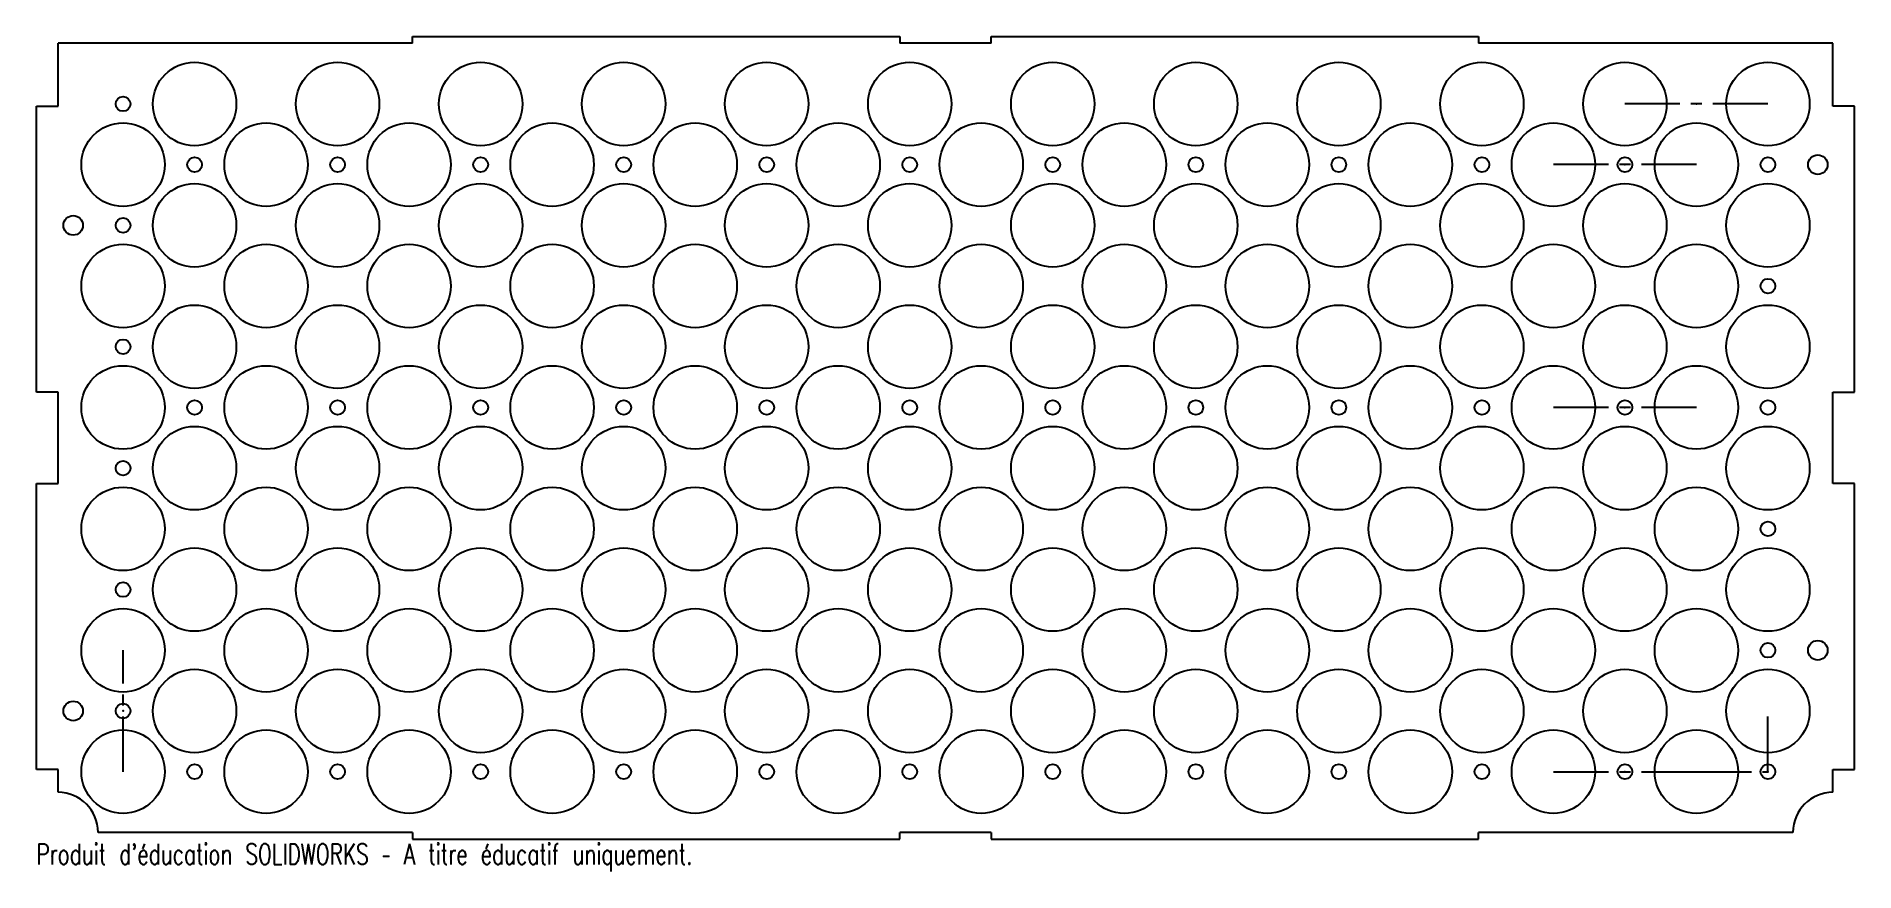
# Model space of a CAD drawing. Header units: millimetres. Extents: x -210 to 210, y -100 to 93.
import ezdxf

# ---------------------------------------------------------------- set-up
doc = ezdxf.new("R2010")
doc.units = ezdxf.units.MM
doc.header["$PDSIZE"] = -1
doc.linetypes.add('CENTERX2', pattern=[20.32, 12.7, -2.54, 2.54, -2.54])
doc.styles.add('SLDTEXTSTYLE0', font='TXT', dxfattribs={"width": 0.7, "bigfont": 'bigfont'})

msp = doc.modelspace()

# ---------------------------------------------------------------- linework, layer by layer
at = {"color": 7, "linetype": 'Continuous', "lineweight": 25}
for p, q in [((-123, 91), (-123, 92.5875)), ((-123, 92.5875), (-10.5, 92.5875)), ((-10.5, 92.5875), (-10.5, 91)), ((10.5, 91), (10.5, 92.5875)), ((10.5, 92.5875), (123, 92.5875)), ((123, 92.5875), (123, 91)), ((-204.75, 76.5), (-204.75, 91)), ((-123, 91), (-204.75, 91)), ((10.5, 91), (-10.5, 91)), ((204.75, 91), (123, 91)), ((204.75, 76.5), (204.75, 91)), ((-209.75, 10.5), (-209.75, 76.5)), ((-209.75, 76.5), (-204.75, 76.5)), ((209.75, 76.5), (204.75, 76.5)), ((209.75, 10.5), (209.75, 76.5)), ((-204.75, 10.5), (-209.75, 10.5)), ((-204.75, -10.5), (-204.75, 10.5)), ((204.75, 10.5), (209.75, 10.5)), ((204.75, -10.5), (204.75, 10.5)), ((-209.75, -76.5), (-209.75, -10.5)), ((-209.75, -10.5), (-204.75, -10.5)), ((209.75, -10.5), (204.75, -10.5)), ((209.75, -76.5), (209.75, -10.5)), ((-204.75, -76.5), (-209.75, -76.5)), ((-204.75, -81.75), (-204.75, -76.5)), ((204.75, -76.5), (209.75, -76.5)), ((204.75, -81.75), (204.75, -76.5)), ((-123, -91), (-195.5, -91)), ((-123, -91), (-123, -92.5875)), ((10.5, -91), (-10.5, -91)), ((-10.5, -92.5875), (-10.5, -91)), ((10.5, -91), (10.5, -92.5875)), ((123, -92.5875), (123, -91)), ((195.5, -91), (123, -91)), ((-123, -92.5875), (-10.5, -92.5875)), ((10.5, -92.5875), (123, -92.5875))]:
    msp.add_line(p, q, dxfattribs=at)
at = {"color": 7, "linetype": 'CENTERX2'}
for p, q in [((189.75, 77), (156.75, 77)), ((173.25, 63), (140.25, 63)), ((173.25, 7), (140.25, 7)), ((-189.75, -77), (-189.75, -49)), ((189.75, -77), (189.75, -63)), ((140.25, -77), (173.25, -77)), ((173.25, -77), (189.75, -77))]:
    msp.add_line(p, q, dxfattribs=at)
at = {"color": 7, "linetype": 'Continuous', "lineweight": 25}
for centre, radius in [((-173.25, 77), 9.625), ((-140.25, 77), 9.625), ((-107.25, 77), 9.625), ((-74.25, 77), 9.625), ((-41.25, 77), 9.625), ((-8.25, 77), 9.625), ((24.75, 77), 9.625), ((57.75, 77), 9.625), ((90.75, 77), 9.625), ((123.75, 77), 9.625), ((156.75, 77), 9.625), ((189.75, 77), 9.625), ((-189.75, 77), 1.7), ((-189.75, 63), 9.625), ((-156.75, 63), 9.625), ((-123.75, 63), 9.625), ((-90.75, 63), 9.625), ((-57.75, 63), 9.625), ((-24.75, 63), 9.625), ((8.25, 63), 9.625), ((41.25, 63), 9.625), ((74.25, 63), 9.625), ((107.25, 63), 9.625), ((140.25, 63), 9.625), ((173.25, 63), 9.625), ((-173.25, 63), 1.7), ((-140.25, 63), 1.7), ((-107.25, 63), 1.7), ((-74.25, 63), 1.7), ((-41.25, 63), 1.7), ((-8.25, 63), 1.7), ((24.75, 63), 1.7), ((57.75, 63), 1.7), ((90.75, 63), 1.7), ((123.75, 63), 1.7), ((156.75, 63), 1.7), ((189.75, 63), 1.7), ((201.25, 63), 2.25), ((-173.25, 49), 9.625), ((-140.25, 49), 9.625), ((-107.25, 49), 9.625), ((-74.25, 49), 9.625), ((-41.25, 49), 9.625), ((-8.25, 49), 9.625), ((24.75, 49), 9.625), ((57.75, 49), 9.625), ((90.75, 49), 9.625), ((123.75, 49), 9.625), ((156.75, 49), 9.625), ((189.75, 49), 9.625), ((-201.25, 49), 2.25), ((-189.75, 49), 1.7), ((-189.75, 35), 9.625), ((-156.75, 35), 9.625), ((-123.75, 35), 9.625), ((-90.75, 35), 9.625), ((-57.75, 35), 9.625), ((-24.75, 35), 9.625), ((8.25, 35), 9.625), ((41.25, 35), 9.625), ((74.25, 35), 9.625), ((107.25, 35), 9.625), ((140.25, 35), 9.625), ((173.25, 35), 9.625), ((189.75, 35), 1.7), ((-173.25, 21), 9.625), ((-140.25, 21), 9.625), ((-107.25, 21), 9.625), ((-74.25, 21), 9.625), ((-41.25, 21), 9.625), ((-8.25, 21), 9.625), ((24.75, 21), 9.625), ((57.75, 21), 9.625), ((90.75, 21), 9.625), ((123.75, 21), 9.625), ((156.75, 21), 9.625), ((189.75, 21), 9.625), ((-189.75, 21), 1.7), ((-189.75, 7), 9.625), ((-156.75, 7), 9.625), ((-123.75, 7), 9.625), ((-90.75, 7), 9.625), ((-57.75, 7), 9.625), ((-24.75, 7), 9.625), ((8.25, 7), 9.625), ((41.25, 7), 9.625), ((74.25, 7), 9.625), ((107.25, 7), 9.625), ((140.25, 7), 9.625), ((173.25, 7), 9.625), ((-173.25, 7), 1.7), ((-140.25, 7), 1.7), ((-107.25, 7), 1.7), ((-74.25, 7), 1.7), ((-41.25, 7), 1.7), ((-8.25, 7), 1.7), ((24.75, 7), 1.7), ((57.75, 7), 1.7), ((90.75, 7), 1.7), ((123.75, 7), 1.7), ((156.75, 7), 1.7), ((189.75, 7), 1.7), ((-173.25, -7), 9.625), ((-140.25, -7), 9.625), ((-107.25, -7), 9.625), ((-74.25, -7), 9.625), ((-41.25, -7), 9.625), ((-8.25, -7), 9.625), ((24.75, -7), 9.625), ((57.75, -7), 9.625), ((90.75, -7), 9.625), ((123.75, -7), 9.625), ((156.75, -7), 9.625), ((189.75, -7), 9.625), ((-189.75, -7), 1.7), ((-189.75, -21), 9.625), ((-156.75, -21), 9.625), ((-123.75, -21), 9.625), ((-90.75, -21), 9.625), ((-57.75, -21), 9.625), ((-24.75, -21), 9.625), ((8.25, -21), 9.625), ((41.25, -21), 9.625), ((74.25, -21), 9.625), ((107.25, -21), 9.625), ((140.25, -21), 9.625), ((173.25, -21), 9.625), ((189.75, -21), 1.7), ((-173.25, -35), 9.625), ((-140.25, -35), 9.625), ((-107.25, -35), 9.625), ((-74.25, -35), 9.625), ((-41.25, -35), 9.625), ((-8.25, -35), 9.625), ((24.75, -35), 9.625), ((57.75, -35), 9.625), ((90.75, -35), 9.625), ((123.75, -35), 9.625), ((156.75, -35), 9.625), ((189.75, -35), 9.625), ((-189.75, -35), 1.7), ((-189.75, -49), 9.625), ((-156.75, -49), 9.625), ((-123.75, -49), 9.625), ((-90.75, -49), 9.625), ((-57.75, -49), 9.625), ((-24.75, -49), 9.625), ((8.25, -49), 9.625), ((41.25, -49), 9.625), ((74.25, -49), 9.625), ((107.25, -49), 9.625), ((140.25, -49), 9.625), ((173.25, -49), 9.625), ((189.75, -49), 1.7), ((201.25, -49), 2.25), ((-173.25, -63), 9.625), ((-140.25, -63), 9.625), ((-107.25, -63), 9.625), ((-74.25, -63), 9.625), ((-41.25, -63), 9.625), ((-8.25, -63), 9.625), ((24.75, -63), 9.625), ((57.75, -63), 9.625), ((90.75, -63), 9.625), ((123.75, -63), 9.625), ((156.75, -63), 9.625), ((189.75, -63), 9.625), ((-201.25, -63), 2.25), ((-189.75, -63), 1.7), ((-189.75, -77), 9.625), ((-156.75, -77), 9.625), ((-123.75, -77), 9.625), ((-90.75, -77), 9.625), ((-57.75, -77), 9.625), ((-24.75, -77), 9.625), ((8.25, -77), 9.625), ((41.25, -77), 9.625), ((74.25, -77), 9.625), ((107.25, -77), 9.625), ((140.25, -77), 9.625), ((173.25, -77), 9.625), ((-173.25, -77), 1.7), ((-140.25, -77), 1.7), ((-107.25, -77), 1.7), ((-74.25, -77), 1.7), ((-41.25, -77), 1.7), ((-8.25, -77), 1.7), ((24.75, -77), 1.7), ((57.75, -77), 1.7), ((90.75, -77), 1.7), ((123.75, -77), 1.7), ((156.75, -77), 1.7), ((189.75, -77), 1.7)]:
    msp.add_circle(centre, radius, dxfattribs=at)
for centre, start, end in [((-204.75, -91), 0, 90), ((204.75, -91), 90, 180)]:
    msp.add_arc(centre, 9.25, start, end, dxfattribs=at)
at = {"color": 7, "linetype": 'Continuous'}
for p in [(173.25, 77), (156.75, 63), (156.75, 7), (-189.75, -63), (156.75, -77), (189.75, -77)]:
    msp.add_point(p, dxfattribs=at)

# ---------------------------------------------------------------- texts
at = {"color": 7, "linetype": 'Continuous', "insert": (-209.75, -93.6071), "char_height": 4.83362, "attachment_point": 1, "style": 'SLDTEXTSTYLE0'}
msp.add_mtext("Produit d'éducation SOLIDWORKS – A titre éducatif uniquement.", dxfattribs=at)

doc.saveas('drawing.dxf')
